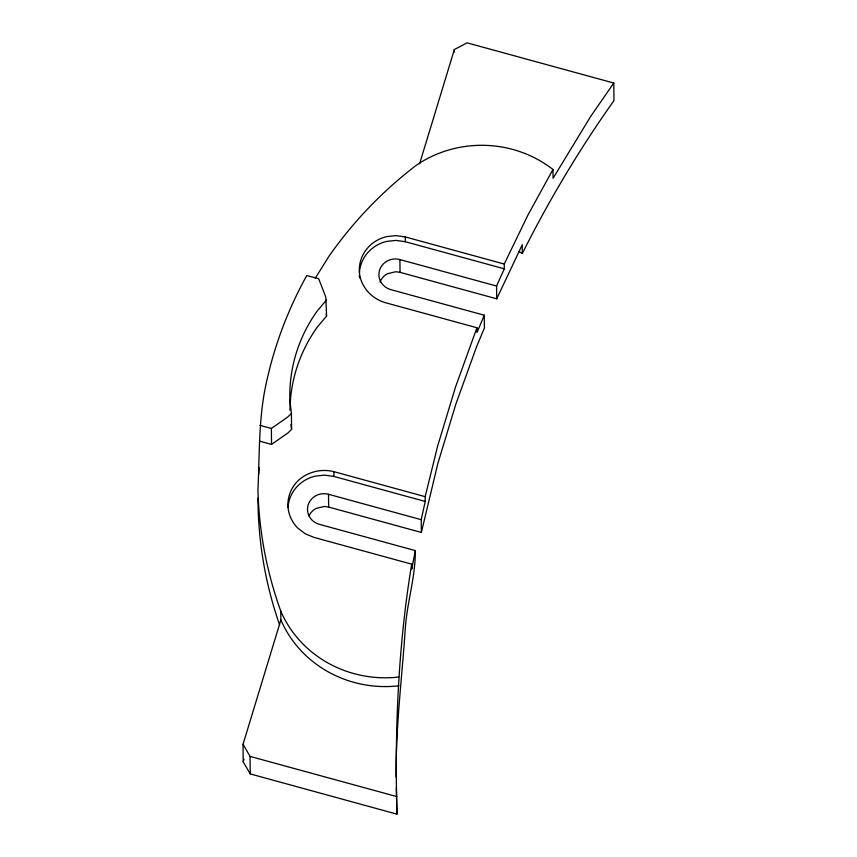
<?xml version="1.0" encoding="UTF-8"?>
<svg xmlns="http://www.w3.org/2000/svg" width="857" height="857" viewBox="0 0 857 857"><rect width="100%" height="100%" fill="white"/><g stroke="black" fill="none" stroke-linecap="round" stroke-linejoin="round"><path stroke-width="1.29" d="M396.127 777.245C395.623 727.861 401.933 678.733 405.222 629.67C406.775 603.082 415.602 577.189 415.302 550.601L319.382 524.334A16.444 15.63 -0.6 0 1 308.145 504.987A16.444 15.63 -0.6 0 1 328.52 494.285L421.216 519.674L421.355 532.454L328.649 507.065L324.407 506.455L316.137 508.405A16.444 15.63 -0.6 0 0 309.013 515.839M289.977 410.182A158.074 150.254 -0.6 0 1 317.39 326.945L326.581 316.062L325.778 297.015L318.654 278.664L306.752 275.579A425.083 404.054 -0.6 0 0 264.47 391.992C258.664 424.386 259.5 457.188 257.936 489.968A425.083 404.054 -0.6 0 0 280.775 611.127L280.871 619.911L243.034 744.304L243.217 761.819L250.233 773.914L396.952 814.15C394.681 731.449 398.023 648.492 411.253 566.734L411.746 564.174L313.908 537.382L305.296 533.815L297.957 528.244A35.973 34.194 -0.6 0 1 298.964 479.899C308.424 471.575 321.729 468.565 333.898 471.661L425.168 496.664L425.222 501.452L421.216 519.674M415.302 550.601L411.788 568.973L411.746 564.174M421.355 532.454L437.82 463.626L455.763 404.386L476.813 346.078L484.43 327.995L484.291 315.226L390.771 289.612A16.444 15.63 -0.6 0 1 379.544 270.266A16.444 15.63 -0.6 0 1 399.908 259.564L496.578 286.045L496.717 298.814L400.048 272.344L395.795 271.733L387.535 273.683A16.444 15.63 -0.6 0 0 380.005 282.071M425.168 496.664L437.638 446.068L455.581 386.828L476.942 327.76L385.296 302.66C373.481 299.232 363.7 289.966 360.358 278.032A35.973 34.194 -0.6 0 1 386.668 236.607L395.998 235.611L405.286 236.939L504.237 264.042L504.28 268.83L496.578 286.045M419.598 163.783L454.349 49.535L467.086 42.85L613.783 83.033L613.966 100.59C579.536 149.075 548.941 200.313 522.352 253.49L518.913 251.476M243.217 761.819L243.988 759.281M484.291 315.226L476.995 332.548L476.942 327.76M496.717 298.814L522.267 244.716L522.352 253.49M504.237 264.042L527.826 215.257L552.969 169.493A112.449 106.889 -0.6 0 0 416.427 165.155A425.083 404.054 -0.6 0 0 329.056 256.125L315.215 278.279M613.783 83.033L590.816 116.231L553.065 178.277L552.969 169.493M326.421 300.1L317.219 310.973A158.074 150.254 -0.6 0 0 289.902 400.808L291.423 413.449L291.594 429.421L287.888 432.989L271.54 444.408L260.11 441.28M291.423 413.449L287.716 417.027L271.369 428.446L259.939 425.318M504.28 268.83L405.34 241.728L396.052 240.399L386.711 241.395A35.973 34.194 -0.6 0 0 359.426 272.687M425.222 501.452L333.941 476.449L324.653 475.121L315.322 476.117A35.973 34.194 -0.6 0 0 288.027 507.408M243.034 744.304L250.051 756.399L396.77 796.582M326.163 314.005L326.581 316.062M290.984 424.365L291.594 429.421M396.363 787.787L396.952 814.15M454.349 49.535L454.381 52.041M405.286 236.939L405.34 241.728M399.908 259.564L400.048 272.344M333.898 471.661L333.941 476.449M328.52 494.285L328.649 507.065M271.369 428.446L271.54 444.408M250.051 756.399L250.233 773.914M398.762 677.019A112.878 107.286 -0.6 0 1 280.775 611.127M398.859 685.804A112.878 107.286 -0.6 0 1 280.871 619.911M279.618 624.914A425.083 404.054 -0.6 0 1 257.989 498.238M258.707 474.317A425.083 404.054 -0.6 0 1 259.168 467.686M359.522 277.786A35.973 34.194 -0.6 0 1 359.372 275.226"/></g></svg>
